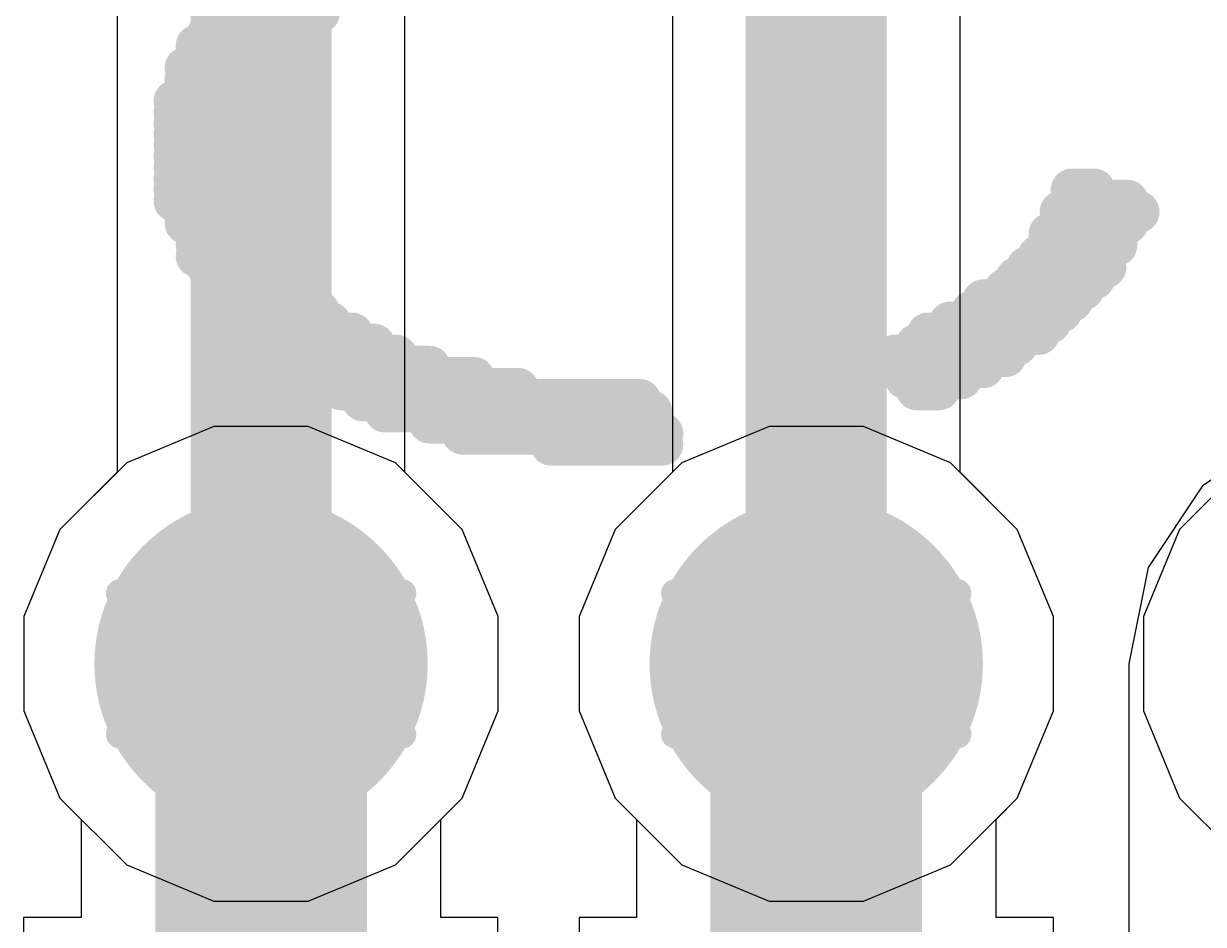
# Model space of a CAD drawing. Header units: inches. Extents: x -4 to 389, y 0 to 108.
# Drawn here: x 37.892 to 40.016, y 2.681 to 4.302 of the extents above; entities that cross this region are included whole.
import ezdxf

# ---------------------------------------------------------------- set-up
doc = ezdxf.new("R2010")
doc.units = ezdxf.units.IN
for name, color, linetype in [('Bottom Layer', 5, 'Continuous'), ('Bottom Overlay', 54, 'Continuous'), ('Drill Drawing', 1, 'Continuous'), ('Signal_1', 16, 'Continuous'), ('Signal_2', 76, 'Continuous'), ('Top Layer', 1, 'Continuous'), ('Via Holes', 16, 'Continuous')]:
    doc.layers.add(name, color=color, linetype=linetype)

msp = doc.modelspace()

# ---------------------------------------------------------------- hatches: boundary and pattern name
at = {"layer": 'Bottom Layer'}
h = msp.add_hatch(color=5, dxfattribs=at)
edge = h.paths.add_edge_path()
edge.add_arc((38.31972524, 3.1496), 0.2999994, 0, 360)
h = msp.add_hatch(color=5, dxfattribs=at)
edge = h.paths.add_edge_path()
edge.add_arc((39.31921524, 3.1496), 0.2999994, 0, 360)
at = {"layer": 'Signal_1'}
h = msp.add_hatch(color=16, dxfattribs=at)
edge = h.paths.add_edge_path()
edge.add_arc((38.31972524, 3.1496), 0.2999994, 0, 360)
h = msp.add_hatch(color=16, dxfattribs=at)
edge = h.paths.add_edge_path()
edge.add_arc((39.31921524, 3.1496), 0.2999994, 0, 360)
at = {"layer": 'Signal_2'}
h = msp.add_hatch(color=76, dxfattribs=at)
edge = h.paths.add_edge_path()
edge.add_arc((38.31972524, 3.1496), 0.2999994, 0, 360)
h = msp.add_hatch(color=76, dxfattribs=at)
edge = h.paths.add_edge_path()
edge.add_arc((39.31921524, 3.1496), 0.2999994, 0, 360)
at = {"layer": 'Top Layer'}
h = msp.add_hatch(color=1, dxfattribs=at)
edge = h.paths.add_edge_path()
edge.add_arc((38.31972524, 3.1496), 0.2999994, 0, 360)
h = msp.add_hatch(color=1, dxfattribs=at)
edge = h.paths.add_edge_path()
edge.add_arc((39.31921524, 3.1496), 0.2999994, 0, 360)
at = {"layer": 'Via Holes'}
h = msp.add_hatch(color=7, dxfattribs=at)
edge = h.paths.add_edge_path()
edge.add_arc((38.31972524, 3.1496), 0.1499997, 0, 360)
h = msp.add_hatch(color=7, dxfattribs=at)
edge = h.paths.add_edge_path()
edge.add_arc((39.31921524, 3.1496), 0.1499997, 0, 360)

# ---------------------------------------------------------------- linework, layer by layer
at = {"layer": 'Bottom Layer'}
for p, q in [((38.23479018, 3.5765994), (38.0778512, 3.51159064)), ((38.4046603, 3.5765994), (38.23479018, 3.5765994)), ((38.56159928, 3.51159064), (38.4046603, 3.5765994)), ((39.23428018, 3.5765994), (39.0773412, 3.51159064)), ((39.4041503, 3.5765994), (39.23428018, 3.5765994)), ((39.56108928, 3.51159064), (39.4041503, 3.5765994)), ((38.0778512, 3.51159064), (37.9577346, 3.391474039999999)), ((38.68171588, 3.391474039999999), (38.56159928, 3.51159064)), ((39.0773412, 3.51159064), (38.9572246, 3.391474039999999)), ((39.68120588, 3.391474039999999), (39.56108928, 3.51159064)), ((40.0933412, 3.51159064), (39.9732246, 3.391474039999999)), ((37.9577346, 3.391474039999999), (37.89272584, 3.23453506)), ((38.74672464, 3.23453506), (38.68171588, 3.391474039999999)), ((38.9572246, 3.391474039999999), (38.89221584, 3.23453506)), ((39.74621464, 3.23453506), (39.68120588, 3.391474039999999)), ((39.9732246, 3.391474039999999), (39.90821584, 3.23453506)), ((37.89272584, 3.23453506), (37.89272584, 3.06466494)), ((38.74672464, 3.06466494), (38.74672464, 3.23453506)), ((38.89221584, 3.23453506), (38.89221584, 3.06466494)), ((39.74621464, 3.06466494), (39.74621464, 3.23453506)), ((39.90821584, 3.23453506), (39.90821584, 3.06466494)), ((37.89272584, 3.06466494), (37.9577346, 2.90772596)), ((38.68171588, 2.90772596), (38.74672464, 3.06466494)), ((38.89221584, 3.06466494), (38.9572246, 2.90772596)), ((39.68120588, 2.90772596), (39.74621464, 3.06466494)), ((39.90821584, 3.06466494), (39.9732246, 2.90772596)), ((37.9577346, 2.90772596), (38.0778512, 2.78760936)), ((38.56159928, 2.78760936), (38.68171588, 2.90772596)), ((38.9572246, 2.90772596), (39.0773412, 2.78760936)), ((39.56108928, 2.78760936), (39.68120588, 2.90772596)), ((39.9732246, 2.90772596), (40.0933412, 2.78760936)), ((38.0778512, 2.78760936), (38.23479018, 2.7226006)), ((38.4046603, 2.7226006), (38.56159928, 2.78760936)), ((39.0773412, 2.78760936), (39.23428018, 2.7226006)), ((39.4041503, 2.7226006), (39.56108928, 2.78760936)), ((38.23479018, 2.7226006), (38.4046603, 2.7226006)), ((39.23428018, 2.7226006), (39.4041503, 2.7226006))]:
    msp.add_line(p, q, dxfattribs=at)
at = {"layer": 'Bottom Overlay'}
for points in [[(38.26403066, 4.3220386, 0.0762, 0.0762, 0), (38.42355282, 4.3220386, 0.0762, 0.0762, 0)], [(38.24409166, 4.302097059999999, 0.0762, 0.0762, 0), (38.38367228, 4.302097059999999, 0.0762, 0.0762, 0)], [(38.22415012, 4.28215806, 0.0762, 0.0762, 0), (38.36373328, 4.28215806, 0.0762, 0.0762, 0)], [(38.20421112, 4.26221652, 0.0762, 0.0762, 0), (38.34379174, 4.26221652, 0.0762, 0.0762, 0)], [(38.20421112, 4.24227752, 0.0762, 0.0762, 0), (38.32385274, 4.24227752, 0.0762, 0.0762, 0)], [(38.18427212, 4.222338519999999, 0.0762, 0.0762, 0), (38.32385274, 4.222338519999999, 0.0762, 0.0762, 0)], [(38.18427212, 4.20239698, 0.0762, 0.0762, 0), (38.30391119999999, 4.20239698, 0.0762, 0.0762, 0)], [(38.18427212, 4.18245798, 0.0762, 0.0762, 0), (38.30391119999999, 4.18245798, 0.0762, 0.0762, 0)], [(38.16433058, 4.16251644, 0.0762, 0.0762, 0), (38.28396966, 4.16251644, 0.0762, 0.0762, 0)], [(38.16433058, 4.14257744, 0.0762, 0.0762, 0), (38.28396966, 4.14257744, 0.0762, 0.0762, 0)], [(38.16433058, 4.1226359, 0.0762, 0.0762, 0), (38.28396966, 4.1226359, 0.0762, 0.0762, 0)], [(38.16433058, 4.1026969, 0.0762, 0.0762, 0), (38.26403066, 4.1026969, 0.0762, 0.0762, 0)], [(38.16433058, 4.08275536, 0.0762, 0.0762, 0), (38.26403066, 4.08275536, 0.0762, 0.0762, 0)], [(38.16433058, 4.062816359999999, 0.0762, 0.0762, 0), (38.26403066, 4.062816359999999, 0.0762, 0.0762, 0)], [(38.16433058, 4.042877359999999, 0.0762, 0.0762, 0), (38.26403066, 4.042877359999999, 0.0762, 0.0762, 0)], [(38.16433058, 4.02293582, 0.0762, 0.0762, 0), (38.28396966, 4.02293582, 0.0762, 0.0762, 0)], [(38.16433058, 4.002994279999999, 0.0762, 0.0762, 0), (38.28396966, 4.002994279999999, 0.0762, 0.0762, 0)], [(39.77948356, 4.002994279999999, 0.0762, 0.0762, 0), (39.8193641, 4.002994279999999, 0.0762, 0.0762, 0)], [(38.16433058, 3.98305528, 0.0762, 0.0762, 0), (38.28396966, 3.98305528, 0.0762, 0.0762, 0)], [(39.77948356, 3.98305528, 0.0762, 0.0762, 0), (39.87918363999999, 3.98305528, 0.0762, 0.0762, 0)], [(38.18427212, 3.96311628, 0.0762, 0.0762, 0), (38.30391119999999, 3.96311628, 0.0762, 0.0762, 0)], [(39.75954202, 3.96311628, 0.0762, 0.0762, 0), (39.89912518, 3.96311628, 0.0762, 0.0762, 0)], [(38.18427212, 3.943174739999999, 0.0762, 0.0762, 0), (38.30391119999999, 3.943174739999999, 0.0762, 0.0762, 0)], [(39.75954202, 3.943174739999999, 0.0762, 0.0762, 0), (39.87918363999999, 3.943174739999999, 0.0762, 0.0762, 0)], [(38.20421112, 3.92323574, 0.0762, 0.0762, 0), (38.30391119999999, 3.92323574, 0.0762, 0.0762, 0)], [(39.73960302, 3.92323574, 0.0762, 0.0762, 0), (39.85924463999999, 3.92323574, 0.0762, 0.0762, 0)], [(38.20421112, 3.9032942, 0.0762, 0.0762, 0), (38.32385274, 3.9032942, 0.0762, 0.0762, 0)], [(39.73960302, 3.9032942, 0.0762, 0.0762, 0), (39.85924463999999, 3.9032942, 0.0762, 0.0762, 0)], [(38.20421112, 3.8833552, 0.0762, 0.0762, 0), (38.32385274, 3.8833552, 0.0762, 0.0762, 0)], [(39.71966402, 3.8833552, 0.0762, 0.0762, 0), (39.83930564, 3.8833552, 0.0762, 0.0762, 0)], [(38.22415012, 3.86341366, 0.0762, 0.0762, 0), (38.34379174, 3.86341366, 0.0762, 0.0762, 0)], [(39.69972248, 3.86341366, 0.0762, 0.0762, 0), (39.83930564, 3.86341366, 0.0762, 0.0762, 0)], [(38.24409166, 3.84347466, 0.0762, 0.0762, 0), (38.36373328, 3.84347466, 0.0762, 0.0762, 0)], [(39.67978348, 3.84347466, 0.0762, 0.0762, 0), (39.8193641, 3.84347466, 0.0762, 0.0762, 0)], [(38.24409166, 3.82353312, 0.0762, 0.0762, 0), (38.38367228, 3.82353312, 0.0762, 0.0762, 0)], [(39.65984448, 3.82353312, 0.0762, 0.0762, 0), (39.7994251, 3.82353312, 0.0762, 0.0762, 0)], [(38.26403066, 3.80359412, 0.0762, 0.0762, 0), (38.40361128, 3.80359412, 0.0762, 0.0762, 0)], [(39.6199614, 3.80359412, 0.0762, 0.0762, 0), (39.77948356, 3.80359412, 0.0762, 0.0762, 0)], [(38.28396966, 3.78365512, 0.0762, 0.0762, 0), (38.42355282, 3.78365512, 0.0762, 0.0762, 0)], [(39.6000224, 3.78365512, 0.0762, 0.0762, 0), (39.75954202, 3.78365512, 0.0762, 0.0762, 0)], [(38.30391119999999, 3.76371358, 0.0762, 0.0762, 0), (38.44349436, 3.76371358, 0.0762, 0.0762, 0)], [(38.32385274, 3.743774579999999, 0.0762, 0.0762, 0), (38.48337236, 3.743774579999999, 0.0762, 0.0762, 0)], [(39.52026132, 3.743774579999999, 0.0762, 0.0762, 0), (39.71966402, 3.743774579999999, 0.0762, 0.0762, 0)], [(39.56014186, 3.76371358, 0.0762, 0.0762, 0), (39.73960302, 3.76371358, 0.0762, 0.0762, 0)], [(38.34379174, 3.72383558, 0.0762, 0.0762, 0), (38.5232529, 3.72383558, 0.0762, 0.0762, 0)], [(39.50032232, 3.72383558, 0.0762, 0.0762, 0), (39.67978348, 3.72383558, 0.0762, 0.0762, 0)], [(38.36373328, 3.7038915, 0.0762, 0.0762, 0), (38.56313344, 3.7038915, 0.0762, 0.0762, 0)], [(39.46043924, 3.7038915, 0.0762, 0.0762, 0), (39.65984448, 3.7038915, 0.0762, 0.0762, 0)], [(38.38367228, 3.6839525, 0.0762, 0.0762, 0), (38.62295552, 3.6839525, 0.0762, 0.0762, 0)], [(39.48038078, 3.6839525, 0.0762, 0.0762, 0), (39.6199614, 3.6839525, 0.0762, 0.0762, 0)], [(38.42355282, 3.6640135, 0.0762, 0.0762, 0), (38.70271406, 3.6640135, 0.0762, 0.0762, 0)], [(39.48038078, 3.6640135, 0.0762, 0.0762, 0), (39.58008086, 3.6640135, 0.0762, 0.0762, 0)], [(38.46343336, 3.64407196, 0.0762, 0.0762, 0), (38.78247514, 3.64407196, 0.0762, 0.0762, 0)], [(39.50032232, 3.64407196, 0.0762, 0.0762, 0), (39.54020286, 3.64407196, 0.0762, 0.0762, 0)], [(38.50331389999999, 3.624132959999999, 0.0762, 0.0762, 0), (39.00181684, 3.624132959999999, 0.0762, 0.0762, 0)], [(38.54319444, 3.60419396, 0.0762, 0.0762, 0), (39.02175584, 3.60419396, 0.0762, 0.0762, 0)], [(38.62295552, 3.58425242, 0.0762, 0.0762, 0), (39.02175584, 3.58425242, 0.0762, 0.0762, 0)], [(38.68277506, 3.56431088, 0.0762, 0.0762, 0), (39.04169738, 3.56431088, 0.0762, 0.0762, 0)], [(38.84229468, 3.54437188, 0.0762, 0.0762, 0), (39.04169738, 3.54437188, 0.0762, 0.0762, 0)]]:
    msp.add_lwpolyline(points, format="xyseb", dxfattribs=at)
for points in [[(38.24498066, 4.3220386, 0.0381, 0.0381, 1), (38.28308066, 4.3220386, 0.0381, 0.0381, 1)], [(38.40450282, 4.3220386, 0.0381, 0.0381, 1), (38.44260282, 4.3220386, 0.0381, 0.0381, 1)], [(38.22504166, 4.302097059999999, 0.0381, 0.0381, 1), (38.26314166, 4.302097059999999, 0.0381, 0.0381, 1)], [(38.36462228, 4.302097059999999, 0.0381, 0.0381, 1), (38.40272228, 4.302097059999999, 0.0381, 0.0381, 1)], [(38.20510012, 4.28215806, 0.0381, 0.0381, 1), (38.24320012, 4.28215806, 0.0381, 0.0381, 1)], [(38.34468328, 4.28215806, 0.0381, 0.0381, 1), (38.38278328, 4.28215806, 0.0381, 0.0381, 1)], [(38.18516112, 4.26221652, 0.0381, 0.0381, 1), (38.22326112, 4.26221652, 0.0381, 0.0381, 1)], [(38.32474174, 4.26221652, 0.0381, 0.0381, 1), (38.36284174, 4.26221652, 0.0381, 0.0381, 1)], [(38.18516112, 4.24227752, 0.0381, 0.0381, 1), (38.22326112, 4.24227752, 0.0381, 0.0381, 1)], [(38.30480274, 4.24227752, 0.0381, 0.0381, 1), (38.34290274, 4.24227752, 0.0381, 0.0381, 1)], [(38.16522212, 4.222338519999999, 0.0381, 0.0381, 1), (38.20332212, 4.222338519999999, 0.0381, 0.0381, 1)], [(38.30480274, 4.222338519999999, 0.0381, 0.0381, 1), (38.34290274, 4.222338519999999, 0.0381, 0.0381, 1)], [(38.16522212, 4.20239698, 0.0381, 0.0381, 1), (38.20332212, 4.20239698, 0.0381, 0.0381, 1)], [(38.28486119999999, 4.20239698, 0.0381, 0.0381, 1), (38.32296119999999, 4.20239698, 0.0381, 0.0381, 1)], [(38.16522212, 4.18245798, 0.0381, 0.0381, 1), (38.20332212, 4.18245798, 0.0381, 0.0381, 1)], [(38.28486119999999, 4.18245798, 0.0381, 0.0381, 1), (38.32296119999999, 4.18245798, 0.0381, 0.0381, 1)], [(38.14528058, 4.16251644, 0.0381, 0.0381, 1), (38.18338058, 4.16251644, 0.0381, 0.0381, 1)], [(38.26491966, 4.16251644, 0.0381, 0.0381, 1), (38.30301966, 4.16251644, 0.0381, 0.0381, 1)], [(38.14528058, 4.14257744, 0.0381, 0.0381, 1), (38.18338058, 4.14257744, 0.0381, 0.0381, 1)], [(38.26491966, 4.14257744, 0.0381, 0.0381, 1), (38.30301966, 4.14257744, 0.0381, 0.0381, 1)], [(38.14528058, 4.1226359, 0.0381, 0.0381, 1), (38.18338058, 4.1226359, 0.0381, 0.0381, 1)], [(38.26491966, 4.1226359, 0.0381, 0.0381, 1), (38.30301966, 4.1226359, 0.0381, 0.0381, 1)], [(38.14528058, 4.1026969, 0.0381, 0.0381, 1), (38.18338058, 4.1026969, 0.0381, 0.0381, 1)], [(38.14528058, 4.08275536, 0.0381, 0.0381, 1), (38.18338058, 4.08275536, 0.0381, 0.0381, 1)], [(38.24498066, 4.1026969, 0.0381, 0.0381, 1), (38.28308066, 4.1026969, 0.0381, 0.0381, 1)], [(38.24498066, 4.08275536, 0.0381, 0.0381, 1), (38.28308066, 4.08275536, 0.0381, 0.0381, 1)], [(38.14528058, 4.062816359999999, 0.0381, 0.0381, 1), (38.18338058, 4.062816359999999, 0.0381, 0.0381, 1)], [(38.24498066, 4.062816359999999, 0.0381, 0.0381, 1), (38.28308066, 4.062816359999999, 0.0381, 0.0381, 1)], [(38.14528058, 4.042877359999999, 0.0381, 0.0381, 1), (38.18338058, 4.042877359999999, 0.0381, 0.0381, 1)], [(38.24498066, 4.042877359999999, 0.0381, 0.0381, 1), (38.28308066, 4.042877359999999, 0.0381, 0.0381, 1)], [(38.14528058, 4.02293582, 0.0381, 0.0381, 1), (38.18338058, 4.02293582, 0.0381, 0.0381, 1)], [(38.26491966, 4.02293582, 0.0381, 0.0381, 1), (38.30301966, 4.02293582, 0.0381, 0.0381, 1)], [(38.14528058, 4.002994279999999, 0.0381, 0.0381, 1), (38.18338058, 4.002994279999999, 0.0381, 0.0381, 1)], [(38.26491966, 4.002994279999999, 0.0381, 0.0381, 1), (38.30301966, 4.002994279999999, 0.0381, 0.0381, 1)], [(39.76043356, 4.002994279999999, 0.0381, 0.0381, 1), (39.79853356, 4.002994279999999, 0.0381, 0.0381, 1)], [(39.80031409999999, 4.002994279999999, 0.0381, 0.0381, 1), (39.8384141, 4.002994279999999, 0.0381, 0.0381, 1)], [(38.14528058, 3.98305528, 0.0381, 0.0381, 1), (38.18338058, 3.98305528, 0.0381, 0.0381, 1)], [(38.26491966, 3.98305528, 0.0381, 0.0381, 1), (38.30301966, 3.98305528, 0.0381, 0.0381, 1)], [(39.76043356, 3.98305528, 0.0381, 0.0381, 1), (39.79853356, 3.98305528, 0.0381, 0.0381, 1)], [(39.86013363999999, 3.98305528, 0.0381, 0.0381, 1), (39.89823364, 3.98305528, 0.0381, 0.0381, 1)], [(38.16522212, 3.96311628, 0.0381, 0.0381, 1), (38.20332212, 3.96311628, 0.0381, 0.0381, 1)], [(38.28486119999999, 3.96311628, 0.0381, 0.0381, 1), (38.32296119999999, 3.96311628, 0.0381, 0.0381, 1)], [(39.74049202, 3.96311628, 0.0381, 0.0381, 1), (39.77859202, 3.96311628, 0.0381, 0.0381, 1)], [(39.88007518, 3.96311628, 0.0381, 0.0381, 1), (39.91817518, 3.96311628, 0.0381, 0.0381, 1)], [(38.16522212, 3.943174739999999, 0.0381, 0.0381, 1), (38.20332212, 3.943174739999999, 0.0381, 0.0381, 1)], [(38.28486119999999, 3.943174739999999, 0.0381, 0.0381, 1), (38.32296119999999, 3.943174739999999, 0.0381, 0.0381, 1)], [(39.74049202, 3.943174739999999, 0.0381, 0.0381, 1), (39.77859202, 3.943174739999999, 0.0381, 0.0381, 1)], [(39.86013363999999, 3.943174739999999, 0.0381, 0.0381, 1), (39.89823364, 3.943174739999999, 0.0381, 0.0381, 1)], [(38.18516112, 3.92323574, 0.0381, 0.0381, 1), (38.22326112, 3.92323574, 0.0381, 0.0381, 1)], [(38.28486119999999, 3.92323574, 0.0381, 0.0381, 1), (38.32296119999999, 3.92323574, 0.0381, 0.0381, 1)], [(39.72055302, 3.92323574, 0.0381, 0.0381, 1), (39.75865302, 3.92323574, 0.0381, 0.0381, 1)], [(39.84019463999999, 3.92323574, 0.0381, 0.0381, 1), (39.87829464, 3.92323574, 0.0381, 0.0381, 1)], [(38.18516112, 3.9032942, 0.0381, 0.0381, 1), (38.22326112, 3.9032942, 0.0381, 0.0381, 1)], [(38.30480274, 3.9032942, 0.0381, 0.0381, 1), (38.34290274, 3.9032942, 0.0381, 0.0381, 1)], [(39.72055302, 3.9032942, 0.0381, 0.0381, 1), (39.75865302, 3.9032942, 0.0381, 0.0381, 1)], [(39.84019463999999, 3.9032942, 0.0381, 0.0381, 1), (39.87829464, 3.9032942, 0.0381, 0.0381, 1)], [(38.18516112, 3.8833552, 0.0381, 0.0381, 1), (38.22326112, 3.8833552, 0.0381, 0.0381, 1)], [(38.30480274, 3.8833552, 0.0381, 0.0381, 1), (38.34290274, 3.8833552, 0.0381, 0.0381, 1)], [(39.70061402, 3.8833552, 0.0381, 0.0381, 1), (39.73871402, 3.8833552, 0.0381, 0.0381, 1)], [(39.82025564, 3.8833552, 0.0381, 0.0381, 1), (39.85835563999999, 3.8833552, 0.0381, 0.0381, 1)], [(38.20510012, 3.86341366, 0.0381, 0.0381, 1), (38.24320012, 3.86341366, 0.0381, 0.0381, 1)], [(38.32474174, 3.86341366, 0.0381, 0.0381, 1), (38.36284174, 3.86341366, 0.0381, 0.0381, 1)], [(39.68067248, 3.86341366, 0.0381, 0.0381, 1), (39.71877248, 3.86341366, 0.0381, 0.0381, 1)], [(39.82025564, 3.86341366, 0.0381, 0.0381, 1), (39.85835563999999, 3.86341366, 0.0381, 0.0381, 1)], [(38.22504166, 3.84347466, 0.0381, 0.0381, 1), (38.26314166, 3.84347466, 0.0381, 0.0381, 1)], [(38.34468328, 3.84347466, 0.0381, 0.0381, 1), (38.38278328, 3.84347466, 0.0381, 0.0381, 1)], [(39.66073348, 3.84347466, 0.0381, 0.0381, 1), (39.69883348, 3.84347466, 0.0381, 0.0381, 1)], [(39.80031409999999, 3.84347466, 0.0381, 0.0381, 1), (39.8384141, 3.84347466, 0.0381, 0.0381, 1)], [(38.22504166, 3.82353312, 0.0381, 0.0381, 1), (38.26314166, 3.82353312, 0.0381, 0.0381, 1)], [(38.36462228, 3.82353312, 0.0381, 0.0381, 1), (38.40272228, 3.82353312, 0.0381, 0.0381, 1)], [(39.64079448, 3.82353312, 0.0381, 0.0381, 1), (39.67889448, 3.82353312, 0.0381, 0.0381, 1)], [(39.78037509999999, 3.82353312, 0.0381, 0.0381, 1), (39.8184751, 3.82353312, 0.0381, 0.0381, 1)], [(38.24498066, 3.80359412, 0.0381, 0.0381, 1), (38.28308066, 3.80359412, 0.0381, 0.0381, 1)], [(38.38456128, 3.80359412, 0.0381, 0.0381, 1), (38.42266128, 3.80359412, 0.0381, 0.0381, 1)], [(39.6009114, 3.80359412, 0.0381, 0.0381, 1), (39.6390114, 3.80359412, 0.0381, 0.0381, 1)], [(39.76043356, 3.80359412, 0.0381, 0.0381, 1), (39.79853356, 3.80359412, 0.0381, 0.0381, 1)], [(38.26491966, 3.78365512, 0.0381, 0.0381, 1), (38.30301966, 3.78365512, 0.0381, 0.0381, 1)], [(38.40450282, 3.78365512, 0.0381, 0.0381, 1), (38.44260282, 3.78365512, 0.0381, 0.0381, 1)], [(39.5809724, 3.78365512, 0.0381, 0.0381, 1), (39.6190724, 3.78365512, 0.0381, 0.0381, 1)], [(39.74049202, 3.78365512, 0.0381, 0.0381, 1), (39.77859202, 3.78365512, 0.0381, 0.0381, 1)], [(38.28486119999999, 3.76371358, 0.0381, 0.0381, 1), (38.32296119999999, 3.76371358, 0.0381, 0.0381, 1)], [(38.30480274, 3.743774579999999, 0.0381, 0.0381, 1), (38.34290274, 3.743774579999999, 0.0381, 0.0381, 1)], [(38.42444436, 3.76371358, 0.0381, 0.0381, 1), (38.46254436, 3.76371358, 0.0381, 0.0381, 1)], [(38.46432236, 3.743774579999999, 0.0381, 0.0381, 1), (38.50242236, 3.743774579999999, 0.0381, 0.0381, 1)], [(39.50121132, 3.743774579999999, 0.0381, 0.0381, 1), (39.53931132, 3.743774579999999, 0.0381, 0.0381, 1)], [(39.54109186, 3.76371358, 0.0381, 0.0381, 1), (39.57919185999999, 3.76371358, 0.0381, 0.0381, 1)], [(39.70061402, 3.743774579999999, 0.0381, 0.0381, 1), (39.73871402, 3.743774579999999, 0.0381, 0.0381, 1)], [(39.72055302, 3.76371358, 0.0381, 0.0381, 1), (39.75865302, 3.76371358, 0.0381, 0.0381, 1)], [(38.32474174, 3.72383558, 0.0381, 0.0381, 1), (38.36284174, 3.72383558, 0.0381, 0.0381, 1)], [(38.5042029, 3.72383558, 0.0381, 0.0381, 1), (38.5423029, 3.72383558, 0.0381, 0.0381, 1)], [(39.48127232, 3.72383558, 0.0381, 0.0381, 1), (39.51937232, 3.72383558, 0.0381, 0.0381, 1)], [(39.66073348, 3.72383558, 0.0381, 0.0381, 1), (39.69883348, 3.72383558, 0.0381, 0.0381, 1)], [(38.34468328, 3.7038915, 0.0381, 0.0381, 1), (38.38278328, 3.7038915, 0.0381, 0.0381, 1)], [(38.54408344, 3.7038915, 0.0381, 0.0381, 1), (38.58218344, 3.7038915, 0.0381, 0.0381, 1)], [(39.44138924, 3.7038915, 0.0381, 0.0381, 1), (39.47948924, 3.7038915, 0.0381, 0.0381, 1)], [(39.64079448, 3.7038915, 0.0381, 0.0381, 1), (39.67889448, 3.7038915, 0.0381, 0.0381, 1)], [(38.36462228, 3.6839525, 0.0381, 0.0381, 1), (38.40272228, 3.6839525, 0.0381, 0.0381, 1)], [(38.60390552, 3.6839525, 0.0381, 0.0381, 1), (38.64200552, 3.6839525, 0.0381, 0.0381, 1)], [(39.46133078, 3.6839525, 0.0381, 0.0381, 1), (39.49943078, 3.6839525, 0.0381, 0.0381, 1)], [(39.6009114, 3.6839525, 0.0381, 0.0381, 1), (39.6390114, 3.6839525, 0.0381, 0.0381, 1)], [(38.40450282, 3.6640135, 0.0381, 0.0381, 1), (38.44260282, 3.6640135, 0.0381, 0.0381, 1)], [(38.68366406, 3.6640135, 0.0381, 0.0381, 1), (38.72176406, 3.6640135, 0.0381, 0.0381, 1)], [(39.46133078, 3.6640135, 0.0381, 0.0381, 1), (39.49943078, 3.6640135, 0.0381, 0.0381, 1)], [(39.56103086, 3.6640135, 0.0381, 0.0381, 1), (39.59913086, 3.6640135, 0.0381, 0.0381, 1)], [(38.44438336, 3.64407196, 0.0381, 0.0381, 1), (38.48248336, 3.64407196, 0.0381, 0.0381, 1)], [(38.76342514, 3.64407196, 0.0381, 0.0381, 1), (38.80152514, 3.64407196, 0.0381, 0.0381, 1)], [(39.48127232, 3.64407196, 0.0381, 0.0381, 1), (39.51937232, 3.64407196, 0.0381, 0.0381, 1)], [(39.52115286, 3.64407196, 0.0381, 0.0381, 1), (39.55925286, 3.64407196, 0.0381, 0.0381, 1)], [(38.4842639, 3.624132959999999, 0.0381, 0.0381, 1), (38.52236389999999, 3.624132959999999, 0.0381, 0.0381, 1)], [(38.98276684, 3.624132959999999, 0.0381, 0.0381, 1), (39.02086684, 3.624132959999999, 0.0381, 0.0381, 1)], [(38.52414444, 3.60419396, 0.0381, 0.0381, 1), (38.56224444, 3.60419396, 0.0381, 0.0381, 1)], [(39.00270584, 3.60419396, 0.0381, 0.0381, 1), (39.04080584, 3.60419396, 0.0381, 0.0381, 1)], [(38.60390552, 3.58425242, 0.0381, 0.0381, 1), (38.64200552, 3.58425242, 0.0381, 0.0381, 1)], [(39.00270584, 3.58425242, 0.0381, 0.0381, 1), (39.04080584, 3.58425242, 0.0381, 0.0381, 1)], [(38.66372506, 3.56431088, 0.0381, 0.0381, 1), (38.70182506, 3.56431088, 0.0381, 0.0381, 1)], [(39.02264738, 3.56431088, 0.0381, 0.0381, 1), (39.06074738, 3.56431088, 0.0381, 0.0381, 1)], [(38.82324467999999, 3.54437188, 0.0381, 0.0381, 1), (38.86134468, 3.54437188, 0.0381, 0.0381, 1)], [(39.02264738, 3.54437188, 0.0381, 0.0381, 1), (39.06074738, 3.54437188, 0.0381, 0.0381, 1)]]:
    msp.add_lwpolyline(points, format="xyseb", close=True, dxfattribs=at)
at = {"layer": 'Drill Drawing'}
for points in [[(38.19272524, 3.2766, 0.0508, 0.0508, 0), (38.31972524, 3.4036, 0.0508, 0.0508, 0)], [(38.31972524, 3.4036, 0.0508, 0.0508, 0), (38.44672524, 3.2766, 0.0508, 0.0508, 0)], [(39.19221524, 3.2766, 0.0508, 0.0508, 0), (39.31921524, 3.4036, 0.0508, 0.0508, 0)], [(39.31921524, 3.4036, 0.0508, 0.0508, 0), (39.44621524, 3.2766, 0.0508, 0.0508, 0)], [(38.06572524, 3.2766, 0.0508, 0.0508, 0), (38.19272524, 3.1496, 0.0508, 0.0508, 0)], [(38.06572524, 3.2766, 0.0508, 0.0508, 0), (38.19272524, 3.2766, 0.0508, 0.0508, 0)], [(38.44672524, 3.2766, 0.0508, 0.0508, 0), (38.57372523999999, 3.2766, 0.0508, 0.0508, 0)], [(38.44672524, 3.1496, 0.0508, 0.0508, 0), (38.57372523999999, 3.2766, 0.0508, 0.0508, 0)], [(39.06521523999999, 3.2766, 0.0508, 0.0508, 0), (39.19221524, 3.1496, 0.0508, 0.0508, 0)], [(39.06521523999999, 3.2766, 0.0508, 0.0508, 0), (39.19221524, 3.2766, 0.0508, 0.0508, 0)], [(39.44621524, 3.2766, 0.0508, 0.0508, 0), (39.57321524, 3.2766, 0.0508, 0.0508, 0)], [(39.44621524, 3.1496, 0.0508, 0.0508, 0), (39.57321524, 3.2766, 0.0508, 0.0508, 0)], [(38.06572524, 3.0226, 0.0508, 0.0508, 0), (38.19272524, 3.1496, 0.0508, 0.0508, 0)], [(38.44672524, 3.1496, 0.0508, 0.0508, 0), (38.57372523999999, 3.0226, 0.0508, 0.0508, 0)], [(39.06521523999999, 3.0226, 0.0508, 0.0508, 0), (39.19221524, 3.1496, 0.0508, 0.0508, 0)], [(39.44621524, 3.1496, 0.0508, 0.0508, 0), (39.57321524, 3.0226, 0.0508, 0.0508, 0)], [(38.06572524, 3.0226, 0.0508, 0.0508, 0), (38.19272524, 3.0226, 0.0508, 0.0508, 0)], [(38.19272524, 3.0226, 0.0508, 0.0508, 0), (38.31972524, 2.8956, 0.0508, 0.0508, 0)], [(38.31972524, 2.8956, 0.0508, 0.0508, 0), (38.44672524, 3.0226, 0.0508, 0.0508, 0)], [(38.44672524, 3.0226, 0.0508, 0.0508, 0), (38.57372523999999, 3.0226, 0.0508, 0.0508, 0)], [(39.06521523999999, 3.0226, 0.0508, 0.0508, 0), (39.19221524, 3.0226, 0.0508, 0.0508, 0)], [(39.19221524, 3.0226, 0.0508, 0.0508, 0), (39.31921524, 2.8956, 0.0508, 0.0508, 0)], [(39.31921524, 2.8956, 0.0508, 0.0508, 0), (39.44621524, 3.0226, 0.0508, 0.0508, 0)], [(39.44621524, 3.0226, 0.0508, 0.0508, 0), (39.57321524, 3.0226, 0.0508, 0.0508, 0)]]:
    msp.add_lwpolyline(points, format="xyseb", dxfattribs=at)
for points in [[(38.30702524, 3.4036, 0.0254, 0.0254, 1), (38.33242523999999, 3.4036, 0.0254, 0.0254, 1)], [(38.30702524, 3.4036, 0.0254, 0.0254, 1), (38.33242523999999, 3.4036, 0.0254, 0.0254, 1)], [(39.30651524, 3.4036, 0.0254, 0.0254, 1), (39.33191523999999, 3.4036, 0.0254, 0.0254, 1)], [(39.30651524, 3.4036, 0.0254, 0.0254, 1), (39.33191523999999, 3.4036, 0.0254, 0.0254, 1)], [(38.05302524, 3.2766, 0.0254, 0.0254, 1), (38.07842524, 3.2766, 0.0254, 0.0254, 1)], [(38.05302524, 3.2766, 0.0254, 0.0254, 1), (38.07842524, 3.2766, 0.0254, 0.0254, 1)], [(38.18002523999999, 3.2766, 0.0254, 0.0254, 1), (38.20542524, 3.2766, 0.0254, 0.0254, 1)], [(38.18002523999999, 3.2766, 0.0254, 0.0254, 1), (38.20542524, 3.2766, 0.0254, 0.0254, 1)], [(38.43402524, 3.2766, 0.0254, 0.0254, 1), (38.45942524, 3.2766, 0.0254, 0.0254, 1)], [(38.43402524, 3.2766, 0.0254, 0.0254, 1), (38.45942524, 3.2766, 0.0254, 0.0254, 1)], [(38.56102524, 3.2766, 0.0254, 0.0254, 1), (38.58642524, 3.2766, 0.0254, 0.0254, 1)], [(38.56102524, 3.2766, 0.0254, 0.0254, 1), (38.58642524, 3.2766, 0.0254, 0.0254, 1)], [(39.05251524, 3.2766, 0.0254, 0.0254, 1), (39.07791524, 3.2766, 0.0254, 0.0254, 1)], [(39.05251524, 3.2766, 0.0254, 0.0254, 1), (39.07791524, 3.2766, 0.0254, 0.0254, 1)], [(39.17951524, 3.2766, 0.0254, 0.0254, 1), (39.20491524, 3.2766, 0.0254, 0.0254, 1)], [(39.17951524, 3.2766, 0.0254, 0.0254, 1), (39.20491524, 3.2766, 0.0254, 0.0254, 1)], [(39.43351524, 3.2766, 0.0254, 0.0254, 1), (39.45891524, 3.2766, 0.0254, 0.0254, 1)], [(39.43351524, 3.2766, 0.0254, 0.0254, 1), (39.45891524, 3.2766, 0.0254, 0.0254, 1)], [(39.56051524, 3.2766, 0.0254, 0.0254, 1), (39.58591524, 3.2766, 0.0254, 0.0254, 1)], [(39.56051524, 3.2766, 0.0254, 0.0254, 1), (39.58591524, 3.2766, 0.0254, 0.0254, 1)], [(38.18002523999999, 3.1496, 0.0254, 0.0254, 1), (38.20542524, 3.1496, 0.0254, 0.0254, 1)], [(38.18002523999999, 3.1496, 0.0254, 0.0254, 1), (38.20542524, 3.1496, 0.0254, 0.0254, 1)], [(38.43402524, 3.1496, 0.0254, 0.0254, 1), (38.45942524, 3.1496, 0.0254, 0.0254, 1)], [(38.43402524, 3.1496, 0.0254, 0.0254, 1), (38.45942524, 3.1496, 0.0254, 0.0254, 1)], [(39.17951524, 3.1496, 0.0254, 0.0254, 1), (39.20491524, 3.1496, 0.0254, 0.0254, 1)], [(39.17951524, 3.1496, 0.0254, 0.0254, 1), (39.20491524, 3.1496, 0.0254, 0.0254, 1)], [(39.43351524, 3.1496, 0.0254, 0.0254, 1), (39.45891524, 3.1496, 0.0254, 0.0254, 1)], [(39.43351524, 3.1496, 0.0254, 0.0254, 1), (39.45891524, 3.1496, 0.0254, 0.0254, 1)], [(38.05302524, 3.0226, 0.0254, 0.0254, 1), (38.07842524, 3.0226, 0.0254, 0.0254, 1)], [(38.05302524, 3.0226, 0.0254, 0.0254, 1), (38.07842524, 3.0226, 0.0254, 0.0254, 1)], [(38.18002523999999, 3.0226, 0.0254, 0.0254, 1), (38.20542524, 3.0226, 0.0254, 0.0254, 1)], [(38.18002523999999, 3.0226, 0.0254, 0.0254, 1), (38.20542524, 3.0226, 0.0254, 0.0254, 1)], [(38.43402524, 3.0226, 0.0254, 0.0254, 1), (38.45942524, 3.0226, 0.0254, 0.0254, 1)], [(38.43402524, 3.0226, 0.0254, 0.0254, 1), (38.45942524, 3.0226, 0.0254, 0.0254, 1)], [(38.56102524, 3.0226, 0.0254, 0.0254, 1), (38.58642524, 3.0226, 0.0254, 0.0254, 1)], [(38.56102524, 3.0226, 0.0254, 0.0254, 1), (38.58642524, 3.0226, 0.0254, 0.0254, 1)], [(39.05251524, 3.0226, 0.0254, 0.0254, 1), (39.07791524, 3.0226, 0.0254, 0.0254, 1)], [(39.05251524, 3.0226, 0.0254, 0.0254, 1), (39.07791524, 3.0226, 0.0254, 0.0254, 1)], [(39.17951524, 3.0226, 0.0254, 0.0254, 1), (39.20491524, 3.0226, 0.0254, 0.0254, 1)], [(39.17951524, 3.0226, 0.0254, 0.0254, 1), (39.20491524, 3.0226, 0.0254, 0.0254, 1)], [(39.43351524, 3.0226, 0.0254, 0.0254, 1), (39.45891524, 3.0226, 0.0254, 0.0254, 1)], [(39.43351524, 3.0226, 0.0254, 0.0254, 1), (39.45891524, 3.0226, 0.0254, 0.0254, 1)], [(39.56051524, 3.0226, 0.0254, 0.0254, 1), (39.58591524, 3.0226, 0.0254, 0.0254, 1)], [(39.56051524, 3.0226, 0.0254, 0.0254, 1), (39.58591524, 3.0226, 0.0254, 0.0254, 1)], [(38.30702524, 2.8956, 0.0254, 0.0254, 1), (38.33242523999999, 2.8956, 0.0254, 0.0254, 1)], [(38.30702524, 2.8956, 0.0254, 0.0254, 1), (38.33242523999999, 2.8956, 0.0254, 0.0254, 1)], [(39.30651524, 2.8956, 0.0254, 0.0254, 1), (39.33191523999999, 2.8956, 0.0254, 0.0254, 1)], [(39.30651524, 2.8956, 0.0254, 0.0254, 1), (39.33191523999999, 2.8956, 0.0254, 0.0254, 1)]]:
    msp.add_lwpolyline(points, format="xyseb", close=True, dxfattribs=at)
at = {"layer": 'Signal_1'}
for p, q in [((38.23479018, 3.5765994), (38.0778512, 3.51159064)), ((38.4046603, 3.5765994), (38.23479018, 3.5765994)), ((38.56159928, 3.51159064), (38.4046603, 3.5765994)), ((39.23428018, 3.5765994), (39.0773412, 3.51159064)), ((39.4041503, 3.5765994), (39.23428018, 3.5765994)), ((39.56108928, 3.51159064), (39.4041503, 3.5765994)), ((38.0778512, 3.51159064), (37.9577346, 3.391474039999999)), ((38.68171588, 3.391474039999999), (38.56159928, 3.51159064)), ((39.0773412, 3.51159064), (38.9572246, 3.391474039999999)), ((39.68120588, 3.391474039999999), (39.56108928, 3.51159064)), ((37.9577346, 3.391474039999999), (37.89272584, 3.23453506)), ((38.74672464, 3.23453506), (38.68171588, 3.391474039999999)), ((38.9572246, 3.391474039999999), (38.89221584, 3.23453506)), ((39.74621464, 3.23453506), (39.68120588, 3.391474039999999)), ((37.89272584, 3.23453506), (37.89272584, 3.06466494)), ((38.74672464, 3.06466494), (38.74672464, 3.23453506)), ((38.89221584, 3.23453506), (38.89221584, 3.06466494)), ((39.74621464, 3.06466494), (39.74621464, 3.23453506)), ((37.89272584, 3.06466494), (37.9577346, 2.90772596)), ((38.68171588, 2.90772596), (38.74672464, 3.06466494)), ((38.89221584, 3.06466494), (38.9572246, 2.90772596)), ((39.68120588, 2.90772596), (39.74621464, 3.06466494)), ((37.9577346, 2.90772596), (38.0778512, 2.78760936)), ((38.56159928, 2.78760936), (38.68171588, 2.90772596)), ((38.9572246, 2.90772596), (39.0773412, 2.78760936)), ((39.56108928, 2.78760936), (39.68120588, 2.90772596)), ((38.0778512, 2.78760936), (38.23479018, 2.7226006)), ((38.4046603, 2.7226006), (38.56159928, 2.78760936)), ((39.0773412, 2.78760936), (39.23428018, 2.7226006)), ((39.4041503, 2.7226006), (39.56108928, 2.78760936)), ((38.23479018, 2.7226006), (38.4046603, 2.7226006)), ((39.23428018, 2.7226006), (39.4041503, 2.7226006))]:
    msp.add_line(p, q, dxfattribs=at)
at = {"layer": 'Signal_2'}
for p, q in [((38.06074938, 12.43712524), (38.06074938, 3.494488819999999)), ((38.5787011, 3.494488819999999), (38.5787011, 12.32985342)), ((39.06023938, 7.40901744), (39.06023938, 3.494488819999999)), ((39.5781911, 3.494488819999999), (39.5781911, 7.40901744)), ((38.06074938, 3.494488819999999), (37.9577346, 3.391474039999999)), ((38.68171588, 3.391474039999999), (38.5787011, 3.494488819999999)), ((39.06023938, 3.494488819999999), (38.9572246, 3.391474039999999)), ((39.68120588, 3.391474039999999), (39.5781911, 3.494488819999999)), ((37.9577346, 3.391474039999999), (37.89272584, 3.23453506)), ((38.74672464, 3.23453506), (38.68171588, 3.391474039999999)), ((38.9572246, 3.391474039999999), (38.89221584, 3.23453506)), ((39.74621464, 3.23453506), (39.68120588, 3.391474039999999)), ((37.89272584, 3.23453506), (37.89272584, 3.06466494)), ((38.74672464, 3.06466494), (38.74672464, 3.23453506)), ((38.89221584, 3.23453506), (38.89221584, 3.06466494)), ((39.74621464, 3.06466494), (39.74621464, 3.23453506)), ((37.89272584, 3.06466494), (37.9577346, 2.90772596)), ((38.68171588, 2.90772596), (38.74672464, 3.06466494)), ((38.89221584, 3.06466494), (38.9572246, 2.90772596)), ((39.68120588, 2.90772596), (39.74621464, 3.06466494)), ((37.9577346, 2.90772596), (38.0778512, 2.78760936)), ((38.56159928, 2.78760936), (38.68171588, 2.90772596)), ((38.9572246, 2.90772596), (39.0773412, 2.78760936)), ((39.56108928, 2.78760936), (39.68120588, 2.90772596)), ((38.0778512, 2.78760936), (38.23479018, 2.7226006)), ((38.4046603, 2.7226006), (38.56159928, 2.78760936)), ((39.0773412, 2.78760936), (39.23428018, 2.7226006)), ((39.4041503, 2.7226006), (39.56108928, 2.78760936)), ((38.23479018, 2.7226006), (38.4046603, 2.7226006)), ((39.23428018, 2.7226006), (39.4041503, 2.7226006))]:
    msp.add_line(p, q, dxfattribs=at)
for points in [[(38.31972524, 3.1496, 0.254, 0.254, 0), (38.31972524, 12.43712524, 0.254, 0.254, 0)], [(39.31921524, 3.1496, 0.254, 0.254, 0), (39.31921524, 7.40901744, 0.254, 0.254, 0)]]:
    msp.add_lwpolyline(points, format="xyseb", dxfattribs=at)
for points in [[(38.25622524, 3.1496, 0.127, 0.127, 1), (38.38322523999999, 3.1496, 0.127, 0.127, 1)], [(39.25571524, 3.1496, 0.127, 0.127, 1), (39.38271524, 3.1496, 0.127, 0.127, 1)]]:
    msp.add_lwpolyline(points, format="xyseb", close=True, dxfattribs=at)
at = {"layer": 'Top Layer'}
for p, q in [((38.23479018, 3.5765994), (38.0778512, 3.51159064)), ((38.4046603, 3.5765994), (38.23479018, 3.5765994)), ((38.56159928, 3.51159064), (38.4046603, 3.5765994)), ((39.23428018, 3.5765994), (39.0773412, 3.51159064)), ((39.4041503, 3.5765994), (39.23428018, 3.5765994)), ((39.56108928, 3.51159064), (39.4041503, 3.5765994)), ((40.1617815, 3.568308839999999), (40.01474852, 3.47006672)), ((38.0778512, 3.51159064), (37.9577346, 3.391474039999999)), ((38.68171588, 3.391474039999999), (38.56159928, 3.51159064)), ((39.0773412, 3.51159064), (38.9572246, 3.391474039999999)), ((39.68120588, 3.391474039999999), (39.56108928, 3.51159064)), ((40.01474852, 3.47006672), (39.9165064, 3.32303374)), ((37.9577346, 3.391474039999999), (37.89272584, 3.23453506)), ((38.74672464, 3.23453506), (38.68171588, 3.391474039999999)), ((38.9572246, 3.391474039999999), (38.89221584, 3.23453506)), ((39.74621464, 3.23453506), (39.68120588, 3.391474039999999)), ((39.9165064, 3.32303374), (39.88200812, 3.1496)), ((37.89272584, 3.23453506), (37.89272584, 3.06466494)), ((38.74672464, 3.06466494), (38.74672464, 3.23453506)), ((38.89221584, 3.23453506), (38.89221584, 3.06466494)), ((39.74621464, 3.06466494), (39.74621464, 3.23453506)), ((39.88200812, 3.1496), (39.88200812, 1.6977614)), ((37.89272584, 3.06466494), (37.9577346, 2.90772596)), ((38.68171588, 2.90772596), (38.74672464, 3.06466494)), ((38.89221584, 3.06466494), (38.9572246, 2.90772596)), ((39.68120588, 2.90772596), (39.74621464, 3.06466494)), ((37.9577346, 2.90772596), (37.99600224, 2.86945832)), ((38.64344316, 2.86945324), (38.68171588, 2.90772596)), ((38.9572246, 2.90772596), (38.99549224, 2.86945832)), ((39.64293316, 2.86945324), (39.68120588, 2.90772596)), ((37.99600224, 2.86945832), (37.99600224, 2.6932001)), ((38.64344316, 2.6932001), (38.64344316, 2.86945324)), ((38.99549224, 2.86945832), (38.99549224, 2.6932001)), ((39.64293316, 2.6932001), (39.64293316, 2.86945324)), ((37.99600224, 2.6932001), (37.89220768, 2.6932001)), ((37.89220768, 2.6932001), (37.89220768, 0.4391990199999999)), ((38.74620648, 2.6932001), (38.64344316, 2.6932001)), ((38.74620648, 0.4391990199999999), (38.74620648, 2.6932001)), ((38.99549224, 2.6932001), (38.89220822, 2.6932001)), ((38.89220822, 2.6932001), (38.89220822, 0.4391990199999999)), ((39.74620701999999, 2.6932001), (39.64293316, 2.6932001)), ((39.74620701999999, 1.74013368), (39.74620701999999, 2.6932001))]:
    msp.add_line(p, q, dxfattribs=at)
for points in [[(39.31921269999999, 3.1496, 0.3809999999999999, 0.3809999999999999, 0), (39.31921269999999, 3.17499746, 0.3809999999999999, 0.3809999999999999, 0)], [(38.31972269999999, 1.53223214, 0.3809999999999999, 0.3809999999999999, 0), (38.31972269999999, 3.1496, 0.3809999999999999, 0.3809999999999999, 0)], [(39.31921269999999, 1.53223214, 0.3809999999999999, 0.3809999999999999, 0), (39.31921269999999, 3.1496, 0.3809999999999999, 0.3809999999999999, 0)], [(39.31921269999999, 3.17499746, 0.254, 0.254, 0), (39.31921524, 3.175, 0.254, 0.254, 0)]]:
    msp.add_lwpolyline(points, format="xyseb", dxfattribs=at)
for points in [[(39.22396269999999, 3.17499746, 0.1905, 0.1905, 1), (39.4144627, 3.17499746, 0.1905, 0.1905, 1)], [(38.2244727, 3.1496, 0.1905, 0.1905, 1), (38.4149727, 3.1496, 0.1905, 0.1905, 1)], [(39.22396269999999, 3.1496, 0.1905, 0.1905, 1), (39.4144627, 3.1496, 0.1905, 0.1905, 1)], [(39.22396269999999, 3.1496, 0.1905, 0.1905, 1), (39.4144627, 3.1496, 0.1905, 0.1905, 1)], [(39.2557127, 3.17499746, 0.127, 0.127, 1), (39.3827127, 3.17499746, 0.127, 0.127, 1)], [(39.25571524, 3.175, 0.127, 0.127, 1), (39.38271524, 3.175, 0.127, 0.127, 1)]]:
    msp.add_lwpolyline(points, format="xyseb", close=True, dxfattribs=at)

doc.saveas('drawing.dxf')
